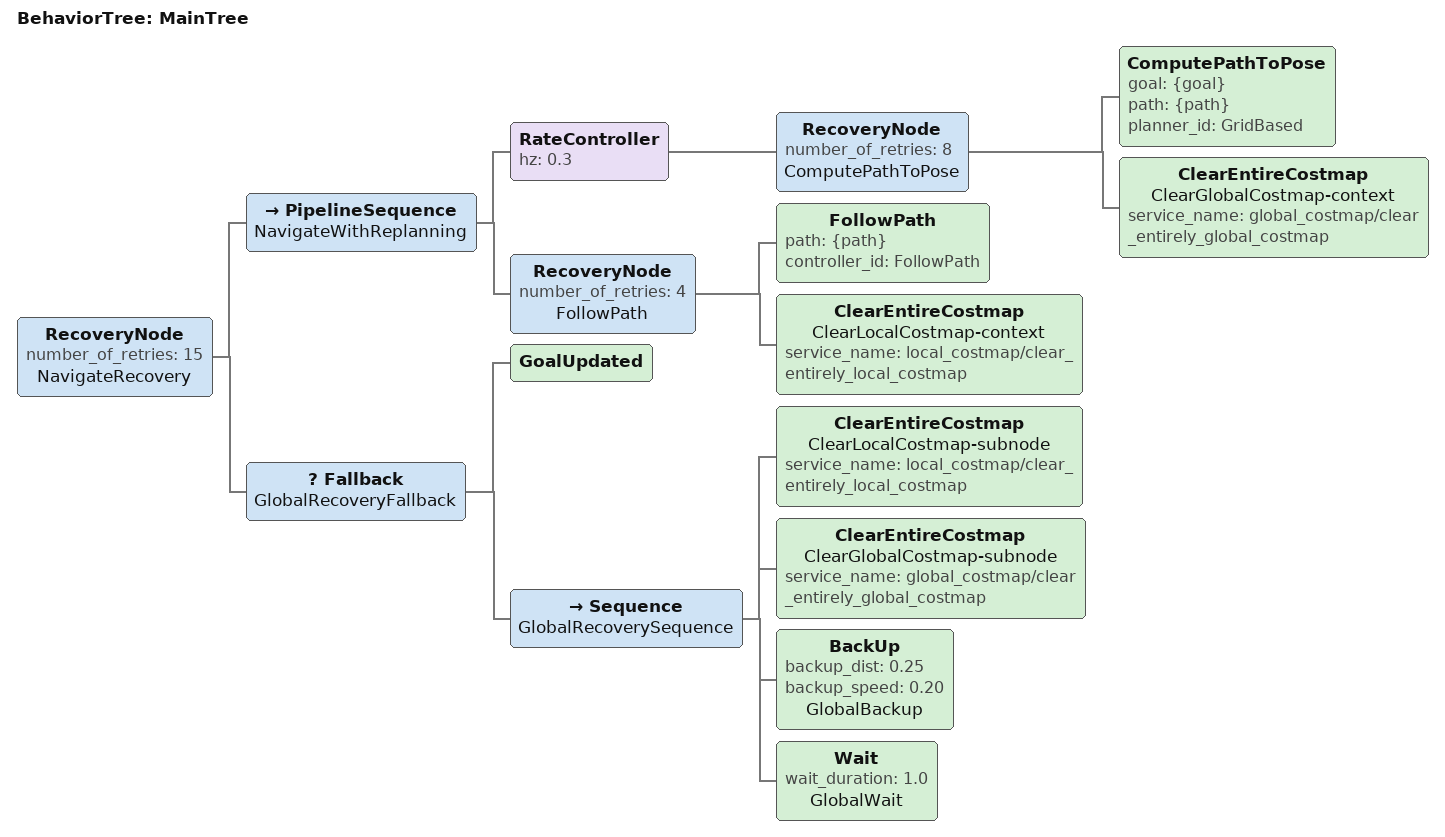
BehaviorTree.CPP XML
<root main_tree_to_execute="MainTree">
  <BehaviorTree ID="MainTree">
    <RecoveryNode number_of_retries="15" name="NavigateRecovery">

      <PipelineSequence name="NavigateWithReplanning">

        <RateController hz="0.3">
          <RecoveryNode number_of_retries="8" name="ComputePathToPose">
            <ComputePathToPose goal="{goal}" path="{path}" planner_id="GridBased"/>
            <ClearEntireCostmap name="ClearGlobalCostmap-context" service_name="global_costmap/clear_entirely_global_costmap"/>
          </RecoveryNode>
        </RateController>

        <RecoveryNode number_of_retries="4" name="FollowPath">
          <FollowPath path="{path}" controller_id="FollowPath"/>
          <ClearEntireCostmap name="ClearLocalCostmap-context" service_name="local_costmap/clear_entirely_local_costmap"/>
        </RecoveryNode>

      </PipelineSequence>

      <Fallback name="GlobalRecoveryFallback">
        <GoalUpdated/>
        <Sequence name="GlobalRecoverySequence">
          <ClearEntireCostmap name="ClearLocalCostmap-subnode" service_name="local_costmap/clear_entirely_local_costmap"/>
          <ClearEntireCostmap name="ClearGlobalCostmap-subnode" service_name="global_costmap/clear_entirely_global_costmap"/>
          <BackUp backup_dist="0.25" backup_speed="0.20" name="GlobalBackup"/>
          <Wait wait_duration="1.0" name="GlobalWait"/>
        </Sequence>
      </Fallback>

    </RecoveryNode>
  </BehaviorTree>
</root>
